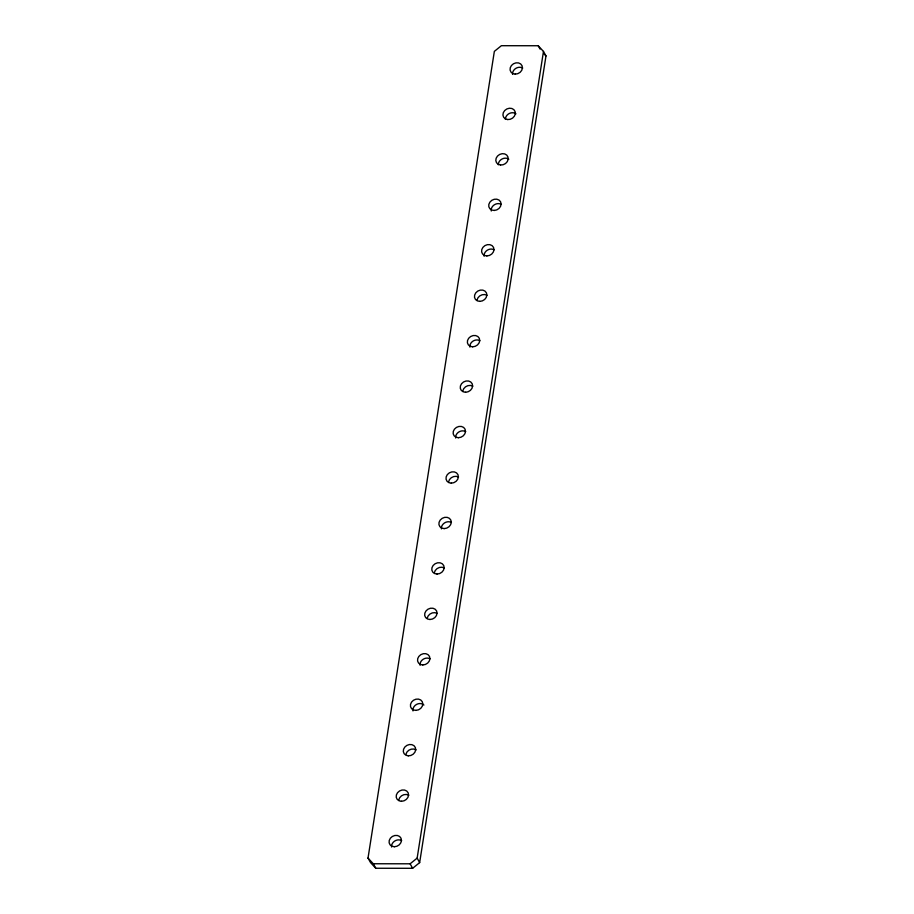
<?xml version="1.0" encoding="UTF-8"?>
<svg xmlns="http://www.w3.org/2000/svg" width="914" height="914" viewBox="0 0 914 914"><rect width="100%" height="100%" fill="white"/><g stroke="black" fill="none" stroke-linecap="round" stroke-linejoin="round"><path stroke-width="1.37" d="M368.022 858.063L494.348 51.378L501.375 45.7L538.22 45.746L543.476 51.435L545.978 55.937L419.652 862.622L412.625 868.3L375.78 868.254L370.524 862.565L368.022 858.063L373.278 863.753L375.78 868.254M419.652 862.622L417.15 858.12L543.476 51.435M373.278 863.753L410.123 863.799L417.15 858.12M544.23 54.04L545.978 55.937M538.22 45.746L540.094 49.116M410.123 863.799L412.625 868.3M498.313 164.771A6.421 5.427 -29.1 0 1 502.014 159.025A6.421 5.427 -29.1 0 1 508.801 159.219M491.275 210.997A6.421 5.427 -29.1 0 1 494.131 204.93A6.421 5.427 -29.1 0 1 501.021 204.256M484.112 256.206A6.421 5.427 -29.1 0 1 487.242 250.23A6.421 5.427 -29.1 0 1 494.12 249.819M477.017 300.18A6.421 5.427 -29.1 0 1 487.002 295.268M469.887 347.092A6.421 5.427 -29.1 0 1 473.006 341.116A6.421 5.427 -29.1 0 1 479.884 340.716M462.781 391.078A6.421 5.427 -29.1 0 1 472.767 386.165M455.652 437.989A6.421 5.427 -29.1 0 1 458.782 432.014A6.421 5.427 -29.1 0 1 465.649 431.614M448.557 481.964A6.421 5.427 -29.1 0 1 458.531 477.062M441.416 528.886A6.421 5.427 -29.1 0 1 444.547 522.911A6.421 5.427 -29.1 0 1 451.413 522.511M434.321 572.861A6.421 5.427 -29.1 0 1 444.295 567.948M427.204 618.31A6.421 5.427 -29.1 0 1 437.178 613.397M420.063 665.232A6.421 5.427 -29.1 0 1 423.193 659.257A6.421 5.427 -29.1 0 1 430.071 658.845M412.991 710.921A6.421 5.427 -29.1 0 1 416.556 704.42A6.421 5.427 -29.1 0 1 423.902 705.025M405.907 754.358A6.421 5.427 -29.1 0 1 416.076 749.891M398.744 800.058A6.421 5.427 -29.1 0 1 408.752 795.214M391.592 847.015A6.421 5.427 -29.1 0 1 394.722 841.04A6.421 5.427 -29.1 0 1 401.6 840.64M512.571 74.308A6.421 5.427 -29.1 0 1 515.816 68.379A6.421 5.427 -29.1 0 1 522.671 68.082M505.419 119.266A6.421 5.427 -29.1 0 1 509.189 113.542A6.421 5.427 -29.1 0 1 515.964 113.816M429.946 619.498A6.421 5.427 -29.1 0 0 436.606 610.986A6.421 5.427 -29.1 0 0 425.97 610.963A6.421 5.427 -29.1 0 0 429.946 619.498M394.368 846.73A6.421 5.427 -29.1 0 0 401.018 838.218A6.421 5.427 -29.1 0 0 390.381 838.207A6.421 5.427 -29.1 0 0 394.368 846.73M472.652 346.806A6.421 5.427 -29.1 0 0 479.302 338.294A6.421 5.427 -29.1 0 0 468.665 338.283A6.421 5.427 -29.1 0 0 472.652 346.806M408.284 755.832A6.421 5.427 -29.1 0 0 415.367 747.583A6.421 5.427 -29.1 0 0 404.822 747.058A6.421 5.427 -29.1 0 0 408.284 755.832M444.181 528.6A6.421 5.427 -29.1 0 0 450.831 520.089A6.421 5.427 -29.1 0 0 440.205 520.077A6.421 5.427 -29.1 0 0 444.181 528.6M422.828 664.946A6.421 5.427 -29.1 0 0 429.489 656.423A6.421 5.427 -29.1 0 0 418.852 656.412A6.421 5.427 -29.1 0 0 422.828 664.946M401.44 801.281A6.421 5.427 -29.1 0 0 408.147 792.804A6.421 5.427 -29.1 0 0 397.521 792.724A6.421 5.427 -29.1 0 0 401.44 801.281M415.996 710.384A6.421 5.427 -29.1 0 0 422.257 701.655A6.421 5.427 -29.1 0 0 411.563 702.089A6.421 5.427 -29.1 0 0 415.996 710.384M507.578 119.54A6.421 5.427 -29.1 0 0 515.096 111.599A6.421 5.427 -29.1 0 0 504.688 110.537A6.421 5.427 -29.1 0 0 507.578 119.54M515.245 74.125A6.421 5.427 -29.1 0 0 522.043 65.705A6.421 5.427 -29.1 0 0 511.44 65.511A6.421 5.427 -29.1 0 0 515.245 74.125M500.529 165A6.421 5.427 -29.1 0 0 507.967 156.991A6.421 5.427 -29.1 0 0 497.524 156.031A6.421 5.427 -29.1 0 0 500.529 165M494.268 210.46A6.421 5.427 -29.1 0 0 500.552 201.743A6.421 5.427 -29.1 0 0 489.858 202.165A6.421 5.427 -29.1 0 0 494.268 210.46M486.888 255.92A6.421 5.427 -29.1 0 0 493.537 247.397A6.421 5.427 -29.1 0 0 482.9 247.386A6.421 5.427 -29.1 0 0 486.888 255.92M479.77 301.369A6.421 5.427 -29.1 0 0 486.419 292.846A6.421 5.427 -29.1 0 0 475.783 292.834A6.421 5.427 -29.1 0 0 479.77 301.369M465.534 392.255A6.421 5.427 -29.1 0 0 472.184 383.743A6.421 5.427 -29.1 0 0 461.547 383.731A6.421 5.427 -29.1 0 0 465.534 392.255M458.417 437.703A6.421 5.427 -29.1 0 0 465.066 429.192A6.421 5.427 -29.1 0 0 454.429 429.18A6.421 5.427 -29.1 0 0 458.417 437.703M451.299 483.152A6.421 5.427 -29.1 0 0 457.948 474.64A6.421 5.427 -29.1 0 0 447.312 474.629A6.421 5.427 -29.1 0 0 451.299 483.152M437.063 574.049A6.421 5.427 -29.1 0 0 443.724 565.538A6.421 5.427 -29.1 0 0 433.087 565.526A6.421 5.427 -29.1 0 0 437.063 574.049"/></g></svg>
